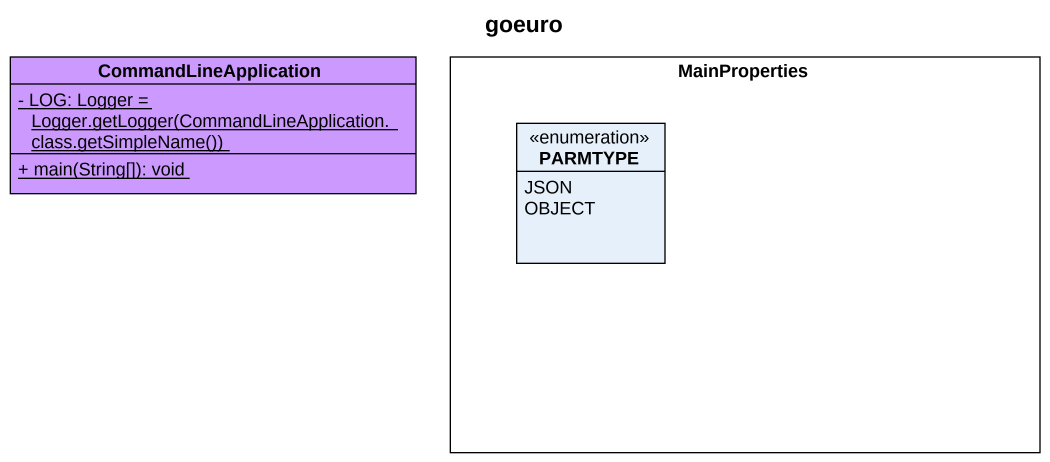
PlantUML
@startuml
title goeuro
hide circle
hide empty members
skinparam classAttributeIconSize 0
class CommandLineApplication #CC99FF {
  {static} {field} - LOG: Logger = Logger.getLogger(CommandLineApplication.class.getSimpleName())
  {static} + main(String[]): void
}
rectangle MainProperties #FFFFFF {
  enum PARMTYPE {
    JSON
    OBJECT
  }
}
@enduml
